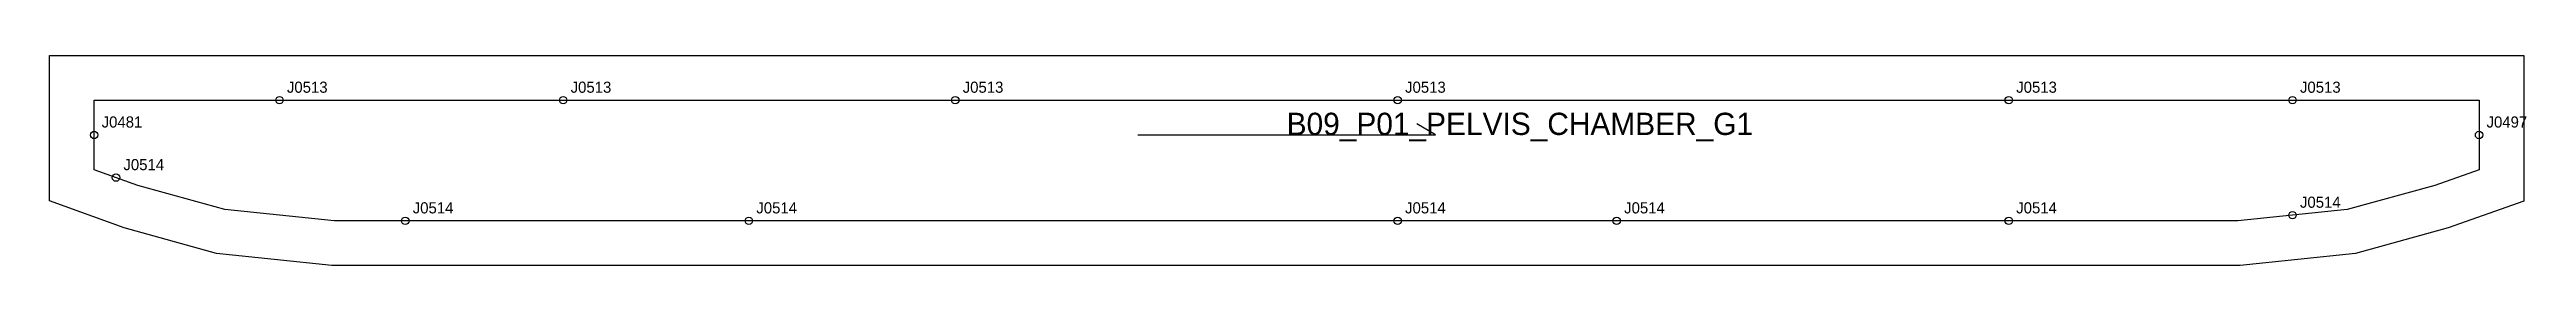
# Model space of a CAD drawing. Header units: millimetres. Extents: x -12 to 654, y -45 to 12.
import ezdxf

# ---------------------------------------------------------------- set-up
doc = ezdxf.new("R2010")
doc.units = ezdxf.units.MM
for name, color, linetype in [('CUT', 1, 'Continuous'), ('GRAIN', 3, 'Continuous'), ('LABEL', 7, 'Continuous'), ('NOTCH', 2, 'Continuous'), ('SEW', 5, 'Continuous')]:
    doc.layers.add(name, color=color, linetype=linetype)

msp = doc.modelspace()

# ---------------------------------------------------------------- linework, layer by layer
at = {"layer": 'CUT'}
msp.add_lwpolyline([(-12, 12), (11.7, 12), (35.11, 12), (64.46, 12), (102.72, 12), (149.33, 12), (202.51, 12), (260.22, 12), (320.24, 12), (380.25, 12), (437.96, 12), (491.14, 12), (537.76, 12), (576.01, 12), (605.39, 12), (628.93, 12), (652.83, 12), (652.83, -27.23), (632.54, -34.45), (607.62, -41.31), (576.63, -44.52), (537.76, -44.52), (491.14, -44.52), (437.96, -44.52), (380.25, -44.52), (320.24, -44.52), (260.22, -44.52), (202.51, -44.52), (149.33, -44.52), (102.72, -44.52), (63.84, -44.52), (32.87, -41.3), (8.06, -34.43), (-12, -27.17), (-12, 12)], close=True, dxfattribs=at)
at = {"layer": 'GRAIN'}
for p, q in [((360.42, -9.38), (355.42, -6.38)), ((280.42, -9.38), (360.42, -9.38))]:
    msp.add_line(p, q, dxfattribs=at)
at = {"layer": 'NOTCH'}
for centre in [(49.78, 0), (126.02, 0), (231.37, 0), (350.24, 0), (514.45, 0), (590.7, 0), (0, -9.38), (640.83, -9.38), (5.85, -20.87), (83.59, -32.52), (175.92, -32.52), (350.24, -32.52), (409.1, -32.52), (514.45, -32.52), (590.7, -31)]:
    msp.add_circle(centre, 1, dxfattribs=at)
at = {"layer": 'SEW'}
msp.add_lwpolyline([(0, 0), (11.7, 0), (35.11, 0), (64.46, 0), (102.72, 0), (149.33, 0), (202.51, 0), (260.22, 0), (320.24, 0), (380.25, 0), (437.96, 0), (491.14, 0), (537.76, 0), (576.01, 0), (605.39, 0), (628.93, 0), (640.83, 0), (640.83, -18.76), (628.93, -23), (605.39, -29.47), (576.01, -32.52), (537.76, -32.52), (491.14, -32.52), (437.96, -32.52), (380.25, -32.52), (320.24, -32.52), (260.22, -32.52), (202.51, -32.52), (149.33, -32.52), (102.72, -32.52), (64.46, -32.52), (35.11, -29.46), (11.7, -22.99), (0, -18.75)], close=True, dxfattribs=at)

# ---------------------------------------------------------------- texts
at = {"layer": 'LABEL'}
for s, height, p in [('J0513', 3, (51.78, 2)), ('J0513', 3, (128.02, 2)), ('J0513', 3, (233.37, 2)), ('J0513', 3, (352.24, 2)), ('J0513', 3, (516.45, 2)), ('J0513', 3, (592.7, 2)), ('J0481', 3, (2, -7.38)), ('B09_P01_PELVIS_CHAMBER_G1', 6, (320.42, -9.38)), ('J0497', 3, (642.83, -7.38)), ('J0514', 3, (7.85, -18.87)), ('J0514', 3, (592.7, -29)), ('J0514', 3, (85.59, -30.52)), ('J0514', 3, (177.92, -30.52)), ('J0514', 3, (352.24, -30.52)), ('J0514', 3, (411.1, -30.52)), ('J0514', 3, (516.45, -30.52))]:
    msp.add_text(s, height=height, dxfattribs=at).set_placement(p)

doc.saveas('drawing.dxf')
